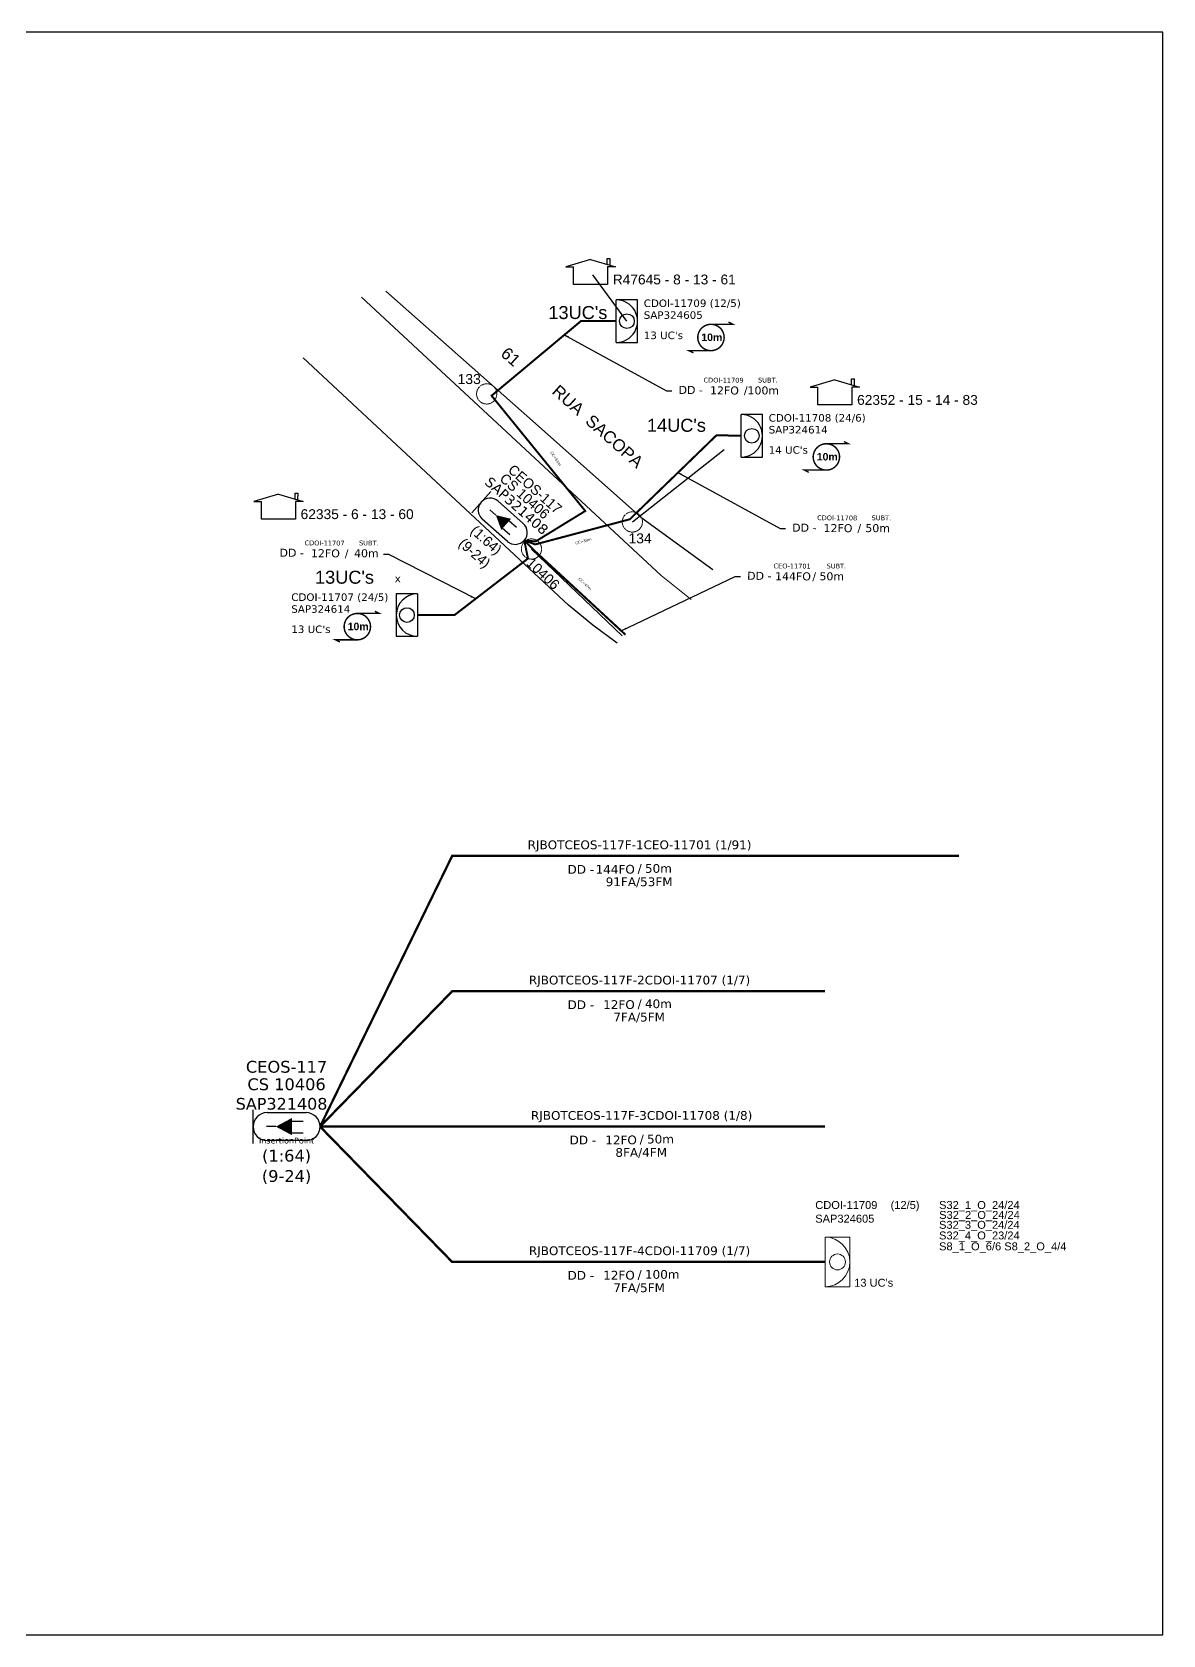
# Model space of a CAD drawing. Header units: metres. Extents: x 1371313 to 1372151, y 14918098 to 14918692.
# Drawn here: x 1371732 to 1372151, y 14918098 to 14918692 of the extents above; entities that cross this region are included whole.
import ezdxf
from ezdxf.enums import TextEntityAlignment as Align

# ---------------------------------------------------------------- set-up
doc = ezdxf.new("R2010")
doc.units = ezdxf.units.M
doc.header["$LTSCALE"] = 0.1
doc.header["$MEASUREMENT"] = 0
doc.linetypes.add('PHANTOM2', pattern=[1.25, 0.625, -0.125, 0.125, -0.125, 0.125, -0.125])
for name, color, linetype in [('10.0-Cartográfico', 252, 'Continuous'), ('10.2-Nº Policía', 2, 'Continuous'), ('10.3-Nome das Ruas', 252, 'Continuous'), ('20.1-CDO_INTERIOR', 1, 'Continuous'), ('20.4-CEOS', 1, 'Continuous'), ('20.5-CABO EM DUTO', 1, 'Continuous'), ('20.8-Folga', 1, 'Continuous'), ('label_cabos', 7, 'Continuous'), ('Legenda', 1, 'Continuous'), ('SURVEYS', 7, 'Continuous'), ('SURVEYS_LEGENDAS', 7, 'Continuous')]:
    doc.layers.add(name, color=color, linetype=linetype)
for name, color, linetype, lineweight in [('10.1-Caixas Subterrâneas', 5, 'Continuous', 0), ("20.0-LEGENDA DOS CDO'S", 1, 'Continuous', 0), ('40.1-ETIQUETAS', 1, 'Continuous', 20)]:
    doc.layers.add(name, color=color, linetype=linetype, lineweight=lineweight)
for name, color, linetype, plot in [('EXTRA', 50, 'Continuous', False), ("Número de UC's", 130, 'Continuous', False), ('Traçado Subterraneo', 40, 'Continuous', False)]:
    doc.layers.add(name, color=color, linetype=linetype, plot=plot)
doc.styles.add('ARIAL', font='arial.ttf')
doc.styles.add('siredit', font='verdana.ttf')
doc.styles.get("Standard").update_dxf_attribs({"font": 'arial.ttf'})
doc.styles.add('Style-font000', font='font000.shx')
doc.dimstyles.new('CC', dxfattribs={"dimtxt": 1, "dimasz": 2, "dimexe": 0.18, "dimexo": 0.0625, "dimgap": 0.09, "dimtad": 0, "dimdec": 0, "dimrnd": 1, "dimzin": 0, "dimdsep": 46, "dimtxsty": 'siredit', "dimblk": 'NONE', "dimcen": 0, "dimse1": 1, "dimse2": 1, "dimsd1": 1, "dimsd2": 1, "dimclrt": 7, "dimadec": 0, "dimazin": 0, "dimtfac": 1, "dimtdec": 0, "dimtofl": 0, "dimtmove": 0, "dimatfit": 3, "dimfxl": 0, "dimtolj": 1, "dimtzin": 0, "dimarcsym": 0})

# ---------------------------------------------------------------- blocks, each defined once
blk = doc.blocks.new('*D53')
at = {"layer": 'Defpoints', "color": 0}
for p in [(1371917.1, 14918500.05), (1371953.75, 14918471.05), (1371950.74, 14918467.9)]:
    blk.add_point(p, dxfattribs=at)
at = {"color": 7, "insert": (1371936.93, 14918487.12), "char_height": 1, "attachment_point": 5, "rotation": 316.30263, "style": 'siredit'}
blk.add_mtext('\\A1;CC=47m', dxfattribs=at)
blk = doc.blocks.new('_None')
blk = doc.blocks.new('*D54')
at = {"layer": 'Defpoints', "color": 0}
for p in [(1371954.5, 14918510.08), (1371955.06, 14918508), (1371917.1, 14918500.05)]:
    blk.add_point(p, dxfattribs=at)
at = {"color": 7, "insert": (1371936.36, 14918502.98), "char_height": 1, "attachment_point": 5, "rotation": 15.01609, "style": 'siredit'}
blk.add_mtext('\\A1;CC=39m', dxfattribs=at)
blk = doc.blocks.new('*D52')
at = {"layer": 'Defpoints', "color": 0}
for p in [(1371909.07, 14918558.71), (1371889.94, 14918545.75), (1371924.05, 14918495.42)]:
    blk.add_point(p, dxfattribs=at)
at = {"color": 7, "insert": (1371926.12, 14918533.54), "char_height": 1, "attachment_point": 5, "rotation": 304.12291, "style": 'siredit'}
blk.add_mtext('\\A1;CC=61m', dxfattribs=at)

msp = doc.modelspace()

# ---------------------------------------------------------------- linework, layer by layer
msp.add_lwpolyline([(1371312.65, 14918097.63), (1372151.22, 14918097.63), (1372151.22, 14918691.63), (1371312.65, 14918691.63), (1371312.65, 14918097.63)])
at = {"color": 4}
msp.add_lwpolyline([(1371952.49, 14918584.49), (1371939.88, 14918601.7)], dxfattribs=at)
at = {"color": 0}
msp.add_lwpolyline([(1371312.65, 14918097.63), (1372151.22, 14918097.63)], dxfattribs=at)
at = {"layer": '10.0-Cartográfico', "color": 0}
for points in [[(1371863.16, 14918595.59), (1371918.64, 14918546.6), (1371957.67, 14918511.8), (1371984.38, 14918492.51)], [(1371948.82, 14918465.13), (1371939.84, 14918471.77), (1371930.87, 14918479.26), (1371832.41, 14918570.87)]]:
    msp.add_lwpolyline(points, dxfattribs=at)
at = {"layer": '10.0-Cartográfico', "color": 0, "lineweight": 20}
msp.add_lwpolyline([(1371854.06, 14918593.39), (1371965.15, 14918490.2), (1371976.25, 14918481.33)], dxfattribs=at)
at = {"layer": '10.1-Caixas Subterrâneas', "color": 0, "linetype": 'PHANTOM2'}
for centre in [(1371900.49, 14918557.53), (1371954.5, 14918510.08), (1371917.1, 14918500.05)]:
    msp.add_circle(centre, 3.75, dxfattribs=at)
at = {"layer": '20.1-CDO_INTERIOR', "color": 1}
for p, q in [((1371956.42, 14918592.36), (1371948.54, 14918592.36)), ((1371956.43, 14918576.61), (1371956.42, 14918592.36)), ((1371948.55, 14918576.61), (1371956.43, 14918576.61))]:
    msp.add_line(p, q, dxfattribs=at)
at = {"layer": '20.1-CDO_INTERIOR', "color": 0}
for p, q in [((1372002.73, 14918549.9), (1371994.86, 14918549.89)), ((1372002.74, 14918534.14), (1372002.73, 14918549.9)), ((1371994.86, 14918534.14), (1372002.74, 14918534.14)), ((1371866.99, 14918483.46), (1371866.98, 14918467.7)), ((1371874.87, 14918483.45), (1371866.99, 14918483.46)), ((1371866.98, 14918467.7), (1371874.86, 14918467.7))]:
    msp.add_line(p, q, dxfattribs=at)
at = {"layer": '20.1-CDO_INTERIOR', "color": 1}
msp.add_lwpolyline([(1371948.55, 14918576.61), (1371948.54, 14918592.36)], dxfattribs=at)
at = {"layer": '20.1-CDO_INTERIOR', "color": 0}
for points in [[(1371994.86, 14918534.14), (1371994.86, 14918549.89)], [(1371874.87, 14918483.45), (1371874.86, 14918467.7)]]:
    msp.add_lwpolyline(points, dxfattribs=at)
at = {"layer": '20.1-CDO_INTERIOR', "color": 1, "lineweight": 18}
msp.add_lwpolyline([(1372035.14, 14918226.68), (1372035.14, 14918245.04), (1372025.96, 14918245.04), (1372025.96, 14918226.68)], close=True, dxfattribs=at)
at = {"layer": '20.1-CDO_INTERIOR', "color": 1}
msp.add_circle((1371952.49, 14918584.49), 2.72, dxfattribs=at)
at = {"layer": '20.1-CDO_INTERIOR', "color": 0}
for centre in [(1371998.8, 14918542.02), (1371870.92, 14918475.58)]:
    msp.add_circle(centre, 2.72, dxfattribs=at)
at = {"layer": '20.1-CDO_INTERIOR', "color": 1, "lineweight": 18}
msp.add_circle((1372030.55, 14918235.86), 2.94, dxfattribs=at)
at = {"layer": '20.1-CDO_INTERIOR', "color": 1}
msp.add_arc((1371948.55, 14918584.48), 7.88, 270.02759, 90.02759, dxfattribs=at)
at = {"layer": '20.1-CDO_INTERIOR', "color": 0}
for centre, start, end in [((1371994.86, 14918542.01), 270.02759, 90.02759), ((1371874.86, 14918475.58), 89.97241, 269.97241)]:
    msp.add_arc(centre, 7.88, start, end, dxfattribs=at)
at = {"layer": '20.1-CDO_INTERIOR', "color": 1, "lineweight": 18}
msp.add_arc((1372025.96, 14918235.86), 9.18, 270, 90, dxfattribs=at)
at = {"layer": '20.4-CEOS', "color": 5}
for p, q in [((1371904.74, 14918517.78), (1371914.05, 14918509.52)), ((1371908.16, 14918502.89), (1371898.85, 14918511.14)), ((1371819.05, 14918291.18), (1371833.56, 14918291.18)), ((1371833.56, 14918280.84), (1371819.05, 14918280.84))]:
    msp.add_line(p, q, dxfattribs=at)
for points in [[(1371894.93, 14918513.4), (1371902.02, 14918521.4)], [(1371903.88, 14918512.61), (1371901.64, 14918514.59)], [(1371906.27, 14918507.91), (1371909.1, 14918505.4)], [(1371908.72, 14918510.67), (1371911.55, 14918508.17)], [(1371813.88, 14918279.77), (1371813.88, 14918292.24)], [(1371828.02, 14918288.06), (1371832.43, 14918288.06)], [(1371822.3, 14918286.01), (1371818.82, 14918286.01)], [(1371828.02, 14918283.76), (1371832.43, 14918283.76)]]:
    msp.add_lwpolyline(points, dxfattribs=at)
for points in [[(1371903.88, 14918512.61, 0, 5.48, 0), (1371907.72, 14918509.2, 5.48, 5.48, 0)], [(1371822.3, 14918286.01, 0, 6.38, 0), (1371828.29, 14918286.01, 6.38, 6.38, 0)]]:
    msp.add_lwpolyline(points, format="xyseb", dxfattribs=at)
for centre, radius, start, end in [((1371901.79, 14918514.46), 4.44, 48.45189, 228.45189), ((1371911.11, 14918506.21), 4.44, 228.45189, 48.45189), ((1371819.05, 14918286.01), 5.17, 90, 270), ((1371833.56, 14918286.01), 5.17, 270, 90)]:
    msp.add_arc(centre, radius, start, end, dxfattribs=at)
at = {"layer": '20.5-CABO EM DUTO', "color": 1, "linetype": 'ByBlock', "const_width": 0.741}
msp.add_lwpolyline([(1371914.43, 14918503.26), (1371918.63, 14918502.85), (1371937.04, 14918514.15), (1371902.31, 14918556.87), (1371935.44, 14918584.53), (1371948.55, 14918584.54)], dxfattribs=at)
at = {"layer": '20.5-CABO EM DUTO', "color": 0, "linetype": 'ByBlock'}
for points, const_width in [([(1371914.43, 14918503.26), (1371918.5, 14918501.75), (1371953.56, 14918511.08), (1371985.71, 14918542.22), (1371994.86, 14918542.01)], 0.741), ([(1371914.43, 14918503.26), (1371915.8, 14918496.53), (1371888.57, 14918475.58), (1371874.86, 14918475.57)], 0.741), ([(1371914.43, 14918503.26), (1371918.05, 14918499.58), (1371951.94, 14918468.3)], 0.741), ([(1372025.96, 14918336.15), (1371887.69, 14918336.15), (1371838.72, 14918286.01)], 0.864), ([(1371838.73, 14918286), (1372025.96, 14918286)], 0.864)]:
    msp.add_lwpolyline(points, dxfattribs=dict(at, const_width=const_width))
msp.add_lwpolyline([(1372075.64, 14918386.3, 0.864, 0.864, 0), (1371887.69, 14918386.3, 0.864, 0.864, 0), (1371887.69, 14918386.3, 0.864, 0.864, 0), (1371838.72, 14918286.01, 0, 0, 0)], format="xyseb", dxfattribs=at)
at = {"layer": '20.5-CABO EM DUTO', "color": 1, "linetype": 'ByBlock'}
msp.add_lwpolyline([(1372025.96, 14918235.86, 0.864, 0.864, 0), (1371887.69, 14918235.86, 0.864, 0.864, 0), (1371838.72, 14918286.01, 0, 0, 0)], format="xyseb", dxfattribs=at)
at = {"layer": '20.8-Folga', "color": 0, "const_width": 0.542}
for points in [[(1371983.64, 14918583.33, 1.000012), (1371983.64, 14918573.56, 0.999978)], [(1372026.43, 14918539.06, 1.000012), (1372026.43, 14918529.3, 0.999978)], [(1371852.53, 14918476.17, 1.000012), (1371852.53, 14918466.4, 0.999978)]]:
    msp.add_lwpolyline(points, format="xyb", close=True, dxfattribs=at)
at = {"layer": '20.8-Folga', "color": 0, "const_width": 0.509}
for points in [[(1371983.64, 14918583.33), (1371991.77, 14918583.33), (1371990.15, 14918584.14)], [(1371983.64, 14918573.56), (1371975.5, 14918573.56), (1371977.13, 14918572.75)], [(1372026.43, 14918539.06), (1372034.57, 14918539.06), (1372032.94, 14918539.88)], [(1372026.43, 14918529.3), (1372018.29, 14918529.3), (1372019.92, 14918528.49)], [(1371852.53, 14918476.17), (1371860.66, 14918476.17), (1371859.04, 14918476.98)], [(1371852.53, 14918466.4), (1371844.39, 14918466.4), (1371846.02, 14918465.59)]]:
    msp.add_lwpolyline(points, dxfattribs=at)
at = {"layer": 'SURVEYS', "color": 0}
for p, q in [((1371939.03, 14918607.36), (1371929.86, 14918604.68)), ((1371939.03, 14918607.36), (1371948.2, 14918604.68)), ((1371945.18, 14918607.76), (1371946.15, 14918607.76)), ((1371945.18, 14918605.6), (1371945.18, 14918607.76)), ((1371946.15, 14918607.76), (1371946.14, 14918605.33)), ((1371929.86, 14918604.68), (1371932.74, 14918604.68)), ((1371932.74, 14918598.11), (1371932.74, 14918604.66)), ((1371945.32, 14918604.69), (1371945.32, 14918598.11)), ((1371948.2, 14918604.68), (1371945.32, 14918604.68)), ((1371945.32, 14918598.11), (1371932.74, 14918598.11)), ((1372029.6, 14918562.72), (1372020.43, 14918560.04)), ((1372020.43, 14918560.04), (1372023.31, 14918560.04)), ((1372023.31, 14918553.48), (1372023.31, 14918560.02)), ((1372029.6, 14918562.72), (1372038.77, 14918560.04)), ((1372035.75, 14918563.12), (1372036.72, 14918563.12)), ((1372035.75, 14918560.97), (1372035.75, 14918563.12)), ((1372035.89, 14918560.05), (1372035.89, 14918553.48)), ((1372038.77, 14918560.04), (1372035.89, 14918560.04)), ((1372036.72, 14918563.12), (1372036.71, 14918560.69)), ((1372035.89, 14918553.48), (1372023.31, 14918553.48)), ((1371823.3, 14918520.39), (1371814.13, 14918517.7)), ((1371823.3, 14918520.39), (1371832.47, 14918517.7)), ((1371829.45, 14918520.78), (1371830.42, 14918520.78)), ((1371829.45, 14918518.63), (1371829.45, 14918520.78)), ((1371830.42, 14918520.78), (1371830.41, 14918518.35)), ((1371814.13, 14918517.7), (1371817, 14918517.7)), ((1371817.01, 14918511.14), (1371817.01, 14918517.68)), ((1371829.59, 14918517.71), (1371829.59, 14918511.14)), ((1371832.47, 14918517.7), (1371829.59, 14918517.7)), ((1371829.59, 14918511.14), (1371817.01, 14918511.14))]:
    msp.add_line(p, q, dxfattribs=at)
at = {"layer": 'Traçado Subterraneo', "color": 0}
for points in [[(1371954.5, 14918510.08), (1371988.49, 14918536.87)], [(1371917.1, 14918500.05), (1371950.74, 14918467.9)]]:
    msp.add_lwpolyline(points, dxfattribs=at)

# ---------------------------------------------------------------- texts
at = {"layer": '10.1-Caixas Subterrâneas', "color": 0}
for s, p in [('133', (1371889.69, 14918561.18)), ('134', (1371953.05, 14918502.15))]:
    msp.add_text(s, height=3.707, dxfattribs=at).set_placement(p)
msp.add_text('10406', height=3.707, rotation=316.99727, dxfattribs=at).set_placement((1371914.88, 14918494.48))
at = {"layer": '10.2-Nº Policía', "color": 0}
msp.add_text('61', height=4.448, rotation=318.53915, dxfattribs=at).set_placement((1371905.36, 14918571.93))
at = {"layer": '10.3-Nome das Ruas', "color": 0}
msp.add_text('RUA  SACOPA', height=4.4479, rotation=318.27531, dxfattribs=at).set_placement((1371924.36, 14918557.98))
at = {"layer": "20.0-LEGENDA DOS CDO'S", "color": 1, "style": 'ARIAL'}
for s, height, p in [('CDOI-11709 ', 2.9376, (1372022.31, 14918255.48)), ('S32_1_O_24/24', 2.9376, (1372068.22, 14918255.48)), ('SAP324605', 2.938, (1372022.31, 14918250.42)), ('S32_3_O_24/24', 2.9376, (1372068.21, 14918248.14)), ('S32_2_O_24/24', 2.9376, (1372068.26, 14918251.81)), ('S32_4_O_23/24', 2.9376, (1372068.21, 14918244.2)), ('S8_1_O_6/6 S8_2_O_4/4  ', 2.9376, (1372068.21, 14918240.16)), ("13 UC's", 2.938, (1372036.75, 14918226.68))]:
    msp.add_text(s, height=height, dxfattribs=at).set_placement(p)
msp.add_text('(12/5)', height=2.938, dxfattribs=at).set_placement((1372055.61, 14918255.48), align=Align.CENTER)
at = {"layer": '20.1-CDO_INTERIOR', "color": 1, "style": 'siredit'}
for s, height, p in [('CDOI-11709 (12/5)', 2.7799, (1371958.73, 14918591.13)), ('SAP324605', 2.78, (1371958.73, 14918586.74)), ("13 UC's", 2.78, (1371958.74, 14918579.23))]:
    msp.add_text(s, height=height, rotation=0.02759, dxfattribs=at).set_placement(p, align=Align.MIDDLE_LEFT)
at = {"layer": '20.1-CDO_INTERIOR', "color": 0, "style": 'siredit'}
for s, height, rotation, p in [('CDOI-11708 (24/6)', 2.7799, 0.02759, (1372005.04, 14918548.66)), ('SAP324614', 2.78, 0.02759, (1372005.04, 14918544.27)), ("14 UC's", 2.78, 0.02759, (1372005.05, 14918536.76)), ('x', 2.78, 359.97241, (1371866.4, 14918489.1)), ('CDOI-11707 (24/5)', 2.7799, 359.97241, (1371828.05, 14918482.22)), ('SAP324614', 2.78, 359.97241, (1371828.05, 14918477.82)), ("13 UC's", 2.78, 359.97241, (1371828.05, 14918470.32))]:
    msp.add_text(s, height=height, rotation=rotation, dxfattribs=at).set_placement(p, align=Align.MIDDLE_LEFT)
at = {"layer": '20.4-CEOS', "color": 5}
for s, height, style, p in [('CEOS-117', 3.758, 'Style-font000', (1371918.42, 14918522.25)), ('SAP321408', 3.707, 'siredit', (1371911.63, 14918516.09)), ('CS 10406', 3.758, 'Style-font000', (1371914.6, 14918519.65))]:
    msp.add_text(s, height=height, rotation=318.45189, dxfattribs=dict(at, style=style)).set_placement(p, align=Align.MIDDLE_CENTER)
at = {"layer": '20.4-CEOS', "color": 5, "style": 'Style-font000'}
for s, p in [('(1:64)', (1371901.57, 14918504.82)), ('(9-24)', (1371897.28, 14918499.98))]:
    msp.add_text(s, height=3.758, rotation=318.45189, dxfattribs=at).set_placement(p, align=Align.TOP_CENTER)
at = {"layer": '20.4-CEOS', "color": 5, "style": 'siredit'}
for s, height, p in [('CEOS-117', 4.379, (1371826.3, 14918308.18)), ('CS 10406', 4.379, (1371826.3, 14918301.7)), ('SAP321408', 4.32, (1371824.45, 14918294.46)), ('InsertionPoint', 2.16, (1371826.3, 14918280.84)), ('InsertionPoint', 2.16, (1371826.3, 14918280.84))]:
    msp.add_text(s, height=height, dxfattribs=at).set_placement(p, align=Align.MIDDLE_CENTER)
for s, p in [('(1:64)', (1371826.3, 14918277.42)), ('(9-24)', (1371826.3, 14918269.89))]:
    msp.add_text(s, height=4.379, dxfattribs=at).set_placement(p, align=Align.TOP_CENTER)
at = {"layer": '20.5-CABO EM DUTO', "color": 0, "char_height": 2.7799, "width": 48.1663, "attachment_point": 1}
for insert in [(1371980.07, 14918579.9), (1372022.87, 14918535.64), (1371848.96, 14918472.74)]:
    msp.add_mtext('{\\fArial|b1|i0|c0|p34;10m}', dxfattribs=dict(at, insert=insert))
at = {"layer": '40.1-ETIQUETAS', "color": 0, "style": 'siredit'}
for s, p in [('RJBOTCEOS-117F-1CEO-11701 (1/91)', (1371957.17, 14918390.44)), ('91FA/53FM', (1371957.02, 14918376.73)), ('RJBOTCEOS-117F-2CDOI-11707 (1/7)', (1371957.16, 14918340.3)), ('7FA/5FM', (1371957.01, 14918326.58)), ('RJBOTCEOS-117F-3CDOI-11708 (1/8)', (1371957.94, 14918290.15)), ('8FA/4FM', (1371957.78, 14918276.43))]:
    msp.add_text(s, height=3.24, dxfattribs=at).set_placement(p, align=Align.MIDDLE_CENTER)
for s, p in [('DD -', (1371940.32, 14918381.33)), ('144FO', (1371955.41, 14918381.38)), ('/', (1371957.96, 14918381.68)), ('DD -', (1371940.32, 14918331.18)), ('12FO', (1371955.4, 14918331.23)), ('/', (1371957.95, 14918331.53)), ('DD -', (1371941.09, 14918281.03)), ('12FO', (1371956.17, 14918281.08)), ('/', (1371958.73, 14918281.38))]:
    msp.add_text(s, height=3.24, dxfattribs=at).set_placement(p, align=Align.MIDDLE_RIGHT)
for s, p in [('50m', (1371959.18, 14918381.68)), ('40m', (1371959.17, 14918331.53)), ('50m', (1371959.94, 14918281.38))]:
    msp.add_text(s, height=3.24, dxfattribs=at).set_placement(p, align=Align.MIDDLE_LEFT)
at = {"layer": '40.1-ETIQUETAS', "color": 1, "style": 'siredit'}
for s, p in [('RJBOTCEOS-117F-4CDOI-11709 (1/7)', (1371957.16, 14918240)), ('7FA/5FM', (1371957.01, 14918226.29))]:
    msp.add_text(s, height=3.24, dxfattribs=at).set_placement(p, align=Align.MIDDLE_CENTER)
for s, p in [('/', (1371957.95, 14918231.24)), ('DD -', (1371940.32, 14918230.89)), ('12FO', (1371955.4, 14918230.94))]:
    msp.add_text(s, height=3.24, dxfattribs=at).set_placement(p, align=Align.MIDDLE_RIGHT)
msp.add_text('100m', height=3.24, dxfattribs=at).set_placement((1371959.17, 14918231.24), align=Align.MIDDLE_LEFT)
at = {"layer": 'EXTRA', "color": 0, "style": 'siredit'}
for s, p in [('CDOI-11709', (1371988.33, 14918562.63)), ('SUBT.', (1372004.74, 14918562.63)), ('CDOI-11708', (1372030.43, 14918511.59)), ('SUBT.', (1372046.85, 14918511.59)), ('CDOI-11707', (1371840.39, 14918502.28)), ('SUBT.', (1371856.8, 14918502.28)), ('CEO-11701', (1372013.74, 14918493.74)), ('SUBT.', (1372030.15, 14918493.74))]:
    msp.add_text(s, height=1.779, rotation=359.69001, dxfattribs=at).set_placement(p, align=Align.MIDDLE_CENTER)
at = {"layer": 'Legenda', "color": 0, "style": 'siredit'}
for s, height, p in [('DD -', 2.965, (1371976.14, 14918559)), ('12FO', 2.965, (1371988.64, 14918558.82)), ('/', 2.97, (1371996.51, 14918558.82)), ('100m', 2.965, (1372003.04, 14918558.82)), ('DD -', 2.965, (1372018.25, 14918507.96)), ('12FO', 2.965, (1372030.75, 14918507.79)), ('/', 2.97, (1372038.62, 14918507.79)), ('50m', 2.965, (1372045.44, 14918507.79)), ('DD -', 2.965, (1371828.2, 14918498.66)), ('12FO', 2.965, (1371840.7, 14918498.48)), ('/', 2.97, (1371848.57, 14918498.48)), ('40m', 2.965, (1371855.88, 14918498.48)), ('DD -', 2.965, (1372001.55, 14918490.11)), ('144FO', 2.965, (1372014.05, 14918489.94)), ('/', 2.97, (1372021.92, 14918489.94)), ('50m', 2.965, (1372028.42, 14918489.94))]:
    msp.add_text(s, height=height, rotation=359.69001, dxfattribs=at).set_placement(p, align=Align.MIDDLE_CENTER)
at = {"layer": "Número de UC's", "color": 0}
for s, p in [("13UC's", (1371923.37, 14918585.28)), ("14UC's", (1371959.91, 14918543.49)), ("13UC's", (1371836.84, 14918487.19))]:
    msp.add_text(s, height=4.819, dxfattribs=at).set_placement(p)
at = {"layer": 'SURVEYS_LEGENDAS', "color": 0}
for s, p in [('R47645 - 8 - 13 - 61', (1371947.24, 14918598.11)), ('62352 - 15 - 14 - 83', (1372037.82, 14918553.48)), ('62335 - 6 - 13 - 60', (1371831.51, 14918511.14))]:
    msp.add_text(s, height=3.6476, dxfattribs=at).set_placement(p)

# ---------------------------------------------------------------- dimensions: what is measured, and where the dimension line sits
at = {"color": 0}
for p1, p2, distance, picture, middle in [((1371924.05, 14918495.42), (1371889.94, 14918545.75), -23.1, '*D52', (1371926.12, 14918533.54)), ((1371917.1, 14918500.05), (1371954.5, 14918510.08), -2.16, '*D54', (1371936.36, 14918502.98)), ((1371917.1, 14918500.05), (1371950.74, 14918467.9), 4.35, '*D53', (1371936.93, 14918487.12))]:
    dim = msp.add_aligned_dim(p1=p1, p2=p2, distance=distance, dimstyle='CC', override={"dimpost": 'CC=<>m'}, dxfattribs=at)
    dim.commit()
    dim.dimension.update_dxf_attribs({"geometry": picture, "text_midpoint": middle})

# ---------------------------------------------------------------- leaders
at = {"layer": 'label_cabos', "color": 0}
for points in [[(1371928.99, 14918579.6), (1371967.17, 14918558.72), (1371969.17, 14918558.72)], [(1371971.09, 14918528.56), (1372009.28, 14918507.68), (1372011.28, 14918507.68)], [(1371896.52, 14918481.55), (1371864.19, 14918498.08), (1371862.19, 14918498.08)], [(1371950.37, 14918469.75), (1371992.58, 14918489.83), (1371994.58, 14918489.83)]]:
    msp.add_leader(points, dimstyle='CC', override={"dimgap": 0.09, "dimtad": 0}, dxfattribs=at)

doc.saveas('drawing.dxf')
